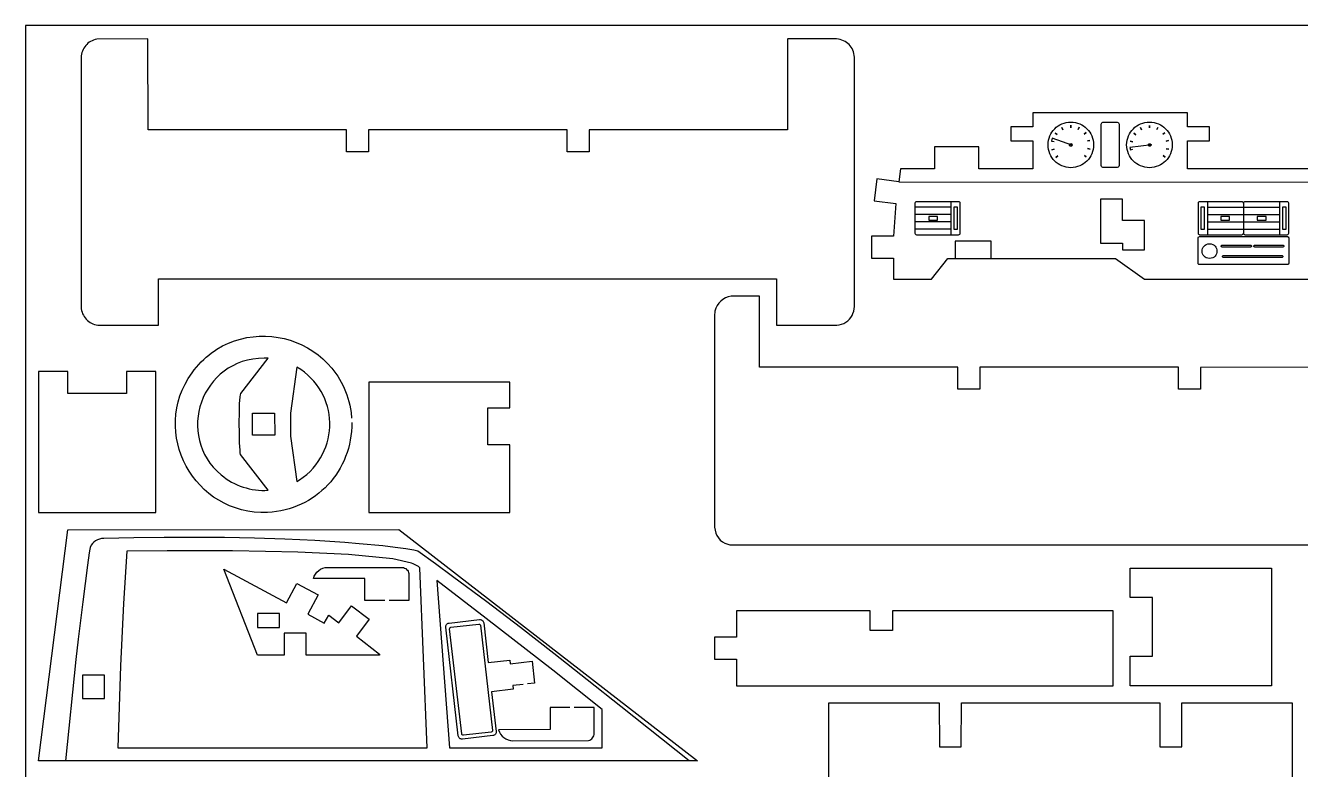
# Model space of a CAD drawing. Extents: x 279 to 859, y 491 to 871.
# Drawn here: x 278.6 to 427.7, y 783.9 to 871 of the extents above; entities that cross this region are included whole.
import ezdxf

# ---------------------------------------------------------------- set-up
doc = ezdxf.new("R2010")
doc.units = 0
doc.layers.get('0').update_dxf_attribs({"linetype": 'CONTINUOUS'})

msp = doc.modelspace()

# ---------------------------------------------------------------- linework, layer by layer
at = {"color": 7}
for p, q in [((858.559376, 871.005032), (278.559376, 871.005032)), ((278.559376, 871.005032), (278.559376, 491.005032))]:
    msp.add_line(p, q, dxfattribs=at)
at = {"color": 3}
for p, q in [((285.379602, 868.357932), (285.290116, 868.192423)), ((285.482817, 868.514697), (285.379602, 868.357932)), ((285.598978, 868.661968), (285.482817, 868.514697)), ((285.7273, 868.798997), (285.598978, 868.661968)), ((285.867, 868.925035), (285.7273, 868.798997)), ((286.017294, 869.039333), (285.867, 868.925035)), ((286.177399, 869.141143), (286.017294, 869.039333)), ((286.346532, 869.229715), (286.177399, 869.141143)), ((286.523907, 869.304301), (286.346532, 869.229715)), ((286.708742, 869.364151), (286.523907, 869.304301)), ((286.900253, 869.408518), (286.708742, 869.364151)), ((292.888853, 869.433318), (286.900253, 869.408518)), ((292.901453, 858.795318), (292.888853, 869.433318)), ((367.752553, 869.433318), (367.716253, 869.395018)), ((367.716253, 869.395018), (367.716253, 858.809618)), ((373.446353, 869.432818), (367.752553, 869.433318)), ((373.670066, 869.40539), (373.446353, 869.432818)), ((373.883385, 869.361289), (373.670066, 869.40539)), ((374.085889, 869.301034), (373.883385, 869.361289)), ((374.277153, 869.225144), (374.085889, 869.301034)), ((374.456754, 869.134138), (374.277153, 869.225144)), ((374.62427, 869.028533), (374.456754, 869.134138)), ((374.779277, 868.90885), (374.62427, 869.028533)), ((374.921353, 868.775605), (374.779277, 868.90885)), ((375.050073, 868.629319), (374.921353, 868.775605)), ((375.165017, 868.47051), (375.050073, 868.629319)), ((375.265759, 868.299697), (375.165017, 868.47051)), ((375.351878, 868.117398), (375.265759, 868.299697)), ((285.085138, 867.457917), (285.076053, 867.259918)), ((285.076053, 867.259918), (285.087153, 837.865118)), ((285.11187, 867.650916), (285.085138, 867.457917)), ((285.155467, 867.838166), (285.11187, 867.650916)), ((285.215143, 868.018918), (285.155467, 867.838166)), ((285.290116, 868.192423), (285.215143, 868.018918)), ((375.422949, 867.924131), (375.351878, 868.117398)), ((375.478551, 867.720417), (375.422949, 867.924131)), ((375.51826, 867.506773), (375.478551, 867.720417)), ((375.541653, 867.283718), (375.51826, 867.506773)), ((375.541653, 838.105218), (375.541653, 867.283718)), ((414.497448, 860.77042), (396.437148, 860.77042)), ((396.437148, 860.77042), (396.437148, 859.13542)), ((414.497448, 859.13542), (414.497448, 860.77042)), ((292.925153, 858.795118), (292.901453, 858.795318)), ((316.098453, 858.795318), (292.925153, 858.795118)), ((316.120253, 856.215318), (316.098453, 858.795318)), ((318.699453, 858.791018), (318.699153, 856.215318)), ((341.917953, 858.795318), (318.699453, 858.791018)), ((341.923653, 856.215318), (341.917953, 858.795318)), ((367.716253, 858.809618), (344.497653, 858.795118)), ((344.497653, 858.795118), (344.497653, 856.216418)), ((396.437148, 859.13542), (393.857248, 859.13542)), ((393.857248, 859.13542), (393.857248, 857.50152)), ((417.077548, 859.13542), (414.497448, 859.13542)), ((417.077548, 857.50152), (417.077548, 859.13542)), ((390.081748, 856.81432), (384.921648, 856.81432)), ((384.921648, 856.81432), (384.921648, 854.23452)), ((390.081748, 854.23452), (390.081748, 856.81432)), ((393.857248, 857.50152), (396.437148, 857.50152)), ((396.437148, 857.50152), (396.437148, 854.23452)), ((414.497448, 854.23452), (414.497448, 857.50152)), ((414.497448, 857.50152), (417.077548, 857.50152)), ((318.699153, 856.215318), (316.120253, 856.215318)), ((344.497653, 856.216418), (341.923653, 856.215318)), ((380.938148, 854.23452), (380.736148, 852.72442)), ((384.921648, 854.23452), (380.938148, 854.23452)), ((396.437148, 854.23452), (390.081748, 854.23452)), ((461.126948, 854.23452), (414.497448, 854.23452)), ((378.177948, 853.06112), (377.841248, 850.50332)), ((380.736148, 852.72442), (378.177948, 853.06112)), ((377.841248, 850.50332), (380.399148, 850.16652)), ((380.399148, 850.16652), (380.124948, 846.35062)), ((380.124948, 846.35062), (377.544948, 846.35062)), ((377.544948, 846.35062), (377.544948, 843.77032)), ((377.544948, 843.77032), (380.124948, 843.77032)), ((380.124948, 843.77032), (380.124948, 841.33462)), ((384.561548, 841.33462), (386.462948, 843.74282)), ((386.462948, 843.74282), (406.080848, 843.74282)), ((406.080848, 843.74282), (409.496548, 841.33462)), ((294.111153, 835.934418), (294.111153, 841.341118)), ((294.111153, 841.341118), (366.445953, 841.341118)), ((366.445953, 841.341118), (366.445953, 835.934418)), ((380.124948, 841.33462), (384.561548, 841.33462)), ((409.496548, 841.33462), (432.716648, 841.33462)), ((359.661452, 838.503165), (359.467898, 838.223011)), ((359.895245, 838.750588), (359.661452, 838.503165)), ((360.163482, 838.960468), (359.895245, 838.750588)), ((360.460367, 839.127996), (360.163482, 838.960468)), ((360.780103, 839.24836), (360.460367, 839.127996)), ((361.116895, 839.31675), (360.780103, 839.24836)), ((364.431595, 839.32755), (361.116895, 839.31675)), ((364.431595, 831.01405), (364.431595, 839.32755)), ((285.087153, 837.865118), (285.124158, 837.664168)), ((285.124158, 837.664168), (285.177636, 837.470156)), ((285.177636, 837.470156), (285.246836, 837.28389)), ((285.246836, 837.28389), (285.331004, 837.106176)), ((285.331004, 837.106176), (285.42939, 836.937821)), ((285.42939, 836.937821), (285.541243, 836.779632)), ((359.224695, 837.58375), (359.185895, 837.04305)), ((359.185895, 837.04305), (359.188795, 812.29185)), ((359.320381, 837.914936), (359.224695, 837.58375)), ((359.467898, 838.223011), (359.320381, 837.914936)), ((375.131682, 836.839302), (375.268253, 837.067168)), ((375.268253, 837.067168), (375.376886, 837.310353)), ((375.376886, 837.310353), (375.458231, 837.566196)), ((375.458231, 837.566196), (375.512937, 837.832038)), ((375.512937, 837.832038), (375.541653, 838.105218)), ((285.541243, 836.779632), (285.66581, 836.632416)), ((285.66581, 836.632416), (285.80234, 836.49698)), ((285.80234, 836.49698), (285.950081, 836.374132)), ((285.950081, 836.374132), (286.108282, 836.264677)), ((286.108282, 836.264677), (286.276192, 836.169424)), ((286.276192, 836.169424), (286.453057, 836.089179)), ((286.453057, 836.089179), (286.638128, 836.024749)), ((286.638128, 836.024749), (286.830652, 835.97694)), ((286.830652, 835.97694), (287.029877, 835.946561)), ((287.029877, 835.946561), (287.235053, 835.934418)), ((287.235053, 835.934418), (294.111153, 835.934418)), ((366.445953, 835.934418), (373.501453, 835.937118)), ((373.501453, 835.937118), (373.774359, 835.989494)), ((373.774359, 835.989494), (374.041753, 836.05403)), ((374.041753, 836.05403), (374.300596, 836.144385)), ((374.300596, 836.144385), (374.547853, 836.274218)), ((374.547853, 836.274218), (374.772131, 836.440167)), ((374.772131, 836.440167), (374.966524, 836.629415)), ((374.966524, 836.629415), (375.131682, 836.839302)), ((302.311331, 833.82891), (303.011189, 834.099528)), ((303.011189, 834.099528), (303.724333, 834.316028)), ((303.724333, 834.316028), (304.447658, 834.479002)), ((304.447658, 834.479002), (305.178063, 834.589039)), ((305.178063, 834.589039), (305.912441, 834.646732)), ((305.912441, 834.646732), (306.64769, 834.65267)), ((306.64769, 834.65267), (307.380706, 834.607445)), ((307.380706, 834.607445), (308.108383, 834.511648)), ((308.108383, 834.511648), (308.82762, 834.365868)), ((308.82762, 834.365868), (309.535311, 834.170698)), ((309.535311, 834.170698), (310.228353, 833.926727)), ((310.228353, 833.926727), (310.903642, 833.634547)), ((299.706841, 832.193448), (300.011271, 832.447043)), ((300.011271, 832.447043), (300.322515, 832.686444)), ((300.322515, 832.686444), (300.640184, 832.911724)), ((300.640184, 832.911724), (300.96389, 833.122959)), ((300.96389, 833.122959), (301.627864, 833.503584)), ((301.627864, 833.503584), (302.311331, 833.82891)), ((310.903642, 833.634547), (311.558074, 833.294748)), ((311.558074, 833.294748), (312.188545, 832.907922)), ((312.188545, 832.907922), (312.79195, 832.474658)), ((312.79195, 832.474658), (313.365187, 831.995549)), ((298.300472, 830.709978), (298.565015, 831.035651)), ((298.565015, 831.035651), (298.838311, 831.346761)), ((298.838311, 831.346761), (299.119973, 831.643381)), ((299.119973, 831.643381), (299.409612, 831.925585)), ((299.409612, 831.925585), (299.706841, 832.193448)), ((313.365187, 831.995549), (313.905151, 831.471184)), ((313.905151, 831.471184), (314.408739, 830.902154)), ((387.649895, 831.00915), (364.431595, 831.01405)), ((387.649895, 828.44475), (387.649895, 831.00915)), ((390.233995, 831.01055), (390.229795, 828.43505)), ((413.443795, 831.01055), (390.233995, 831.01055)), ((413.448095, 828.43505), (413.443795, 831.01055)), ((416.027895, 830.98825), (416.016395, 828.43085)), ((439.246295, 831.01405), (416.027895, 830.98825)), ((283.503546, 830.526384), (280.063846, 830.526384)), ((280.063846, 830.526384), (280.063846, 814.024384)), ((283.503546, 827.946684), (283.503546, 830.526384)), ((293.822946, 830.526384), (290.383146, 830.526384)), ((290.383146, 830.526384), (290.383146, 827.946684)), ((293.822946, 814.024384), (293.822946, 830.526384)), ((297.223568, 829.036521), (297.604943, 829.710158)), ((297.604943, 829.710158), (298.04507, 830.369668)), ((298.04507, 830.369668), (298.300472, 830.709978)), ((314.408739, 830.902154), (314.872845, 830.289051)), ((314.872845, 830.289051), (315.089123, 829.966157)), ((315.089123, 829.966157), (315.294367, 829.632465)), ((315.294367, 829.632465), (315.488189, 829.28805)), ((290.383146, 827.946684), (283.503546, 827.946684)), ((296.632066, 827.656364), (296.899694, 828.351132)), ((296.899694, 828.351132), (297.223568, 829.036521)), ((315.488189, 829.28805), (315.670201, 828.932987)), ((315.670201, 828.932987), (315.840014, 828.567348)), ((315.840014, 828.567348), (315.997241, 828.191207)), ((315.997241, 828.191207), (316.141495, 827.804639)), ((335.245018, 829.27039), (318.734318, 829.27039)), ((318.734318, 829.27039), (318.734318, 814.02439)), ((335.245018, 826.24589), (335.245018, 829.27039)), ((390.229795, 828.43505), (387.649895, 828.44475)), ((416.016395, 828.43085), (413.448095, 828.43505)), ((296.260539, 826.248182), (296.419432, 826.954589)), ((296.419432, 826.954589), (296.632066, 827.656364)), ((316.141495, 827.804639), (316.272386, 827.407717)), ((316.272386, 827.407717), (316.389527, 827.000515)), ((316.389527, 827.000515), (316.49253, 826.583107)), ((316.49253, 826.583107), (316.581007, 826.155567)), ((296.098959, 824.830962), (296.154132, 825.539515)), ((296.154132, 825.539515), (296.260539, 826.248182)), ((316.581007, 826.155567), (316.65457, 825.717968)), ((316.65457, 825.717968), (316.71257, 825.063268)), ((332.660818, 821.94739), (332.665218, 826.24709)), ((332.665218, 826.24709), (335.245018, 826.24589)), ((296.093767, 824.124897), (296.098959, 824.830962)), ((296.137302, 823.423692), (296.093767, 824.124897)), ((316.695072, 823.513071), (316.639967, 822.998775)), ((316.725562, 824.034771), (316.695072, 823.513071)), ((316.73087, 824.563268), (316.725562, 824.034771)), ((296.228311, 822.729721), (296.137302, 823.423692)), ((296.365542, 822.045357), (296.228311, 822.729721)), ((296.54774, 821.372974), (296.365542, 822.045357)), ((316.458186, 821.99482), (316.332646, 821.506374)), ((316.560816, 822.49249), (316.458186, 821.99482)), ((316.639967, 822.998775), (316.560816, 822.49249)), ((296.773652, 820.714946), (296.54774, 821.372974)), ((297.042026, 820.073644), (296.773652, 820.714946)), ((316.015101, 820.559576), (315.824233, 820.102437)), ((316.184761, 821.027757), (316.015101, 820.559576)), ((316.332646, 821.506374), (316.184761, 821.027757)), ((335.240718, 821.94599), (332.660818, 821.94739)), ((335.245118, 814.02459), (335.240718, 821.94599)), ((297.351608, 819.451443), (297.042026, 820.073644)), ((297.701144, 818.850716), (297.351608, 819.451443)), ((315.381144, 819.223711), (315.130058, 818.803337)), ((315.612725, 819.656947), (315.381144, 819.223711)), ((315.824233, 820.102437), (315.612725, 819.656947)), ((298.089382, 818.273837), (297.701144, 818.850716)), ((298.515068, 817.723178), (298.089382, 818.273837)), ((298.97695, 817.201114), (298.515068, 817.723178)), ((314.265449, 817.625446), (313.94202, 817.262581)), ((314.571643, 818.003598), (314.265449, 817.625446)), ((314.860035, 818.39643), (314.571643, 818.003598)), ((315.130058, 818.803337), (314.860035, 818.39643)), ((299.473773, 816.710016), (298.97695, 817.201114)), ((300.004285, 816.25226), (299.473773, 816.710016)), ((300.567233, 815.830217), (300.004285, 816.25226)), ((312.874007, 816.271771), (312.487319, 815.976117)), ((313.245732, 816.585137), (312.874007, 816.271771)), ((313.601925, 816.915609), (313.245732, 816.585137)), ((313.94202, 817.262581), (313.601925, 816.915609)), ((301.161362, 815.446262), (300.567233, 815.830217)), ((301.785421, 815.102768), (301.161362, 815.446262)), ((302.438155, 814.802107), (301.785421, 815.102768)), ((303.118312, 814.546654), (302.438155, 814.802107)), ((303.824638, 814.338782), (303.118312, 814.546654)), ((309.884754, 814.608114), (309.409219, 814.453426)), ((310.3493, 814.784759), (309.884754, 814.608114)), ((310.802289, 814.982754), (310.3493, 814.784759)), ((311.243153, 815.201494), (310.802289, 814.982754)), ((311.671324, 815.440372), (311.243153, 815.201494)), ((312.086236, 815.698782), (311.671324, 815.440372)), ((312.487319, 815.976117), (312.086236, 815.698782)), ((280.063846, 814.024384), (293.822946, 814.024384)), ((304.55588, 814.180864), (303.824638, 814.338782)), ((305.310785, 814.075274), (304.55588, 814.180864)), ((306.088099, 814.024384), (305.310785, 814.075274)), ((306.88657, 814.030568), (306.088099, 814.024384)), ((307.408537, 814.066374), (306.88657, 814.030568)), ((307.922353, 814.12717), (307.408537, 814.066374)), ((308.42745, 814.212347), (307.922353, 814.12717)), ((308.923261, 814.321302), (308.42745, 814.212347)), ((309.409219, 814.453426), (308.923261, 814.321302)), ((318.734318, 814.02439), (335.245118, 814.02459)), ((280.063846, 784.976263), (283.503846, 811.990563)), ((283.503846, 811.990563), (322.248046, 812.020563)), ((322.248046, 812.020563), (357.175746, 784.944463)), ((359.188795, 812.29185), (359.23352, 811.945812)), ((359.23352, 811.945812), (359.321033, 811.618072)), ((359.321033, 811.618072), (359.450864, 811.313315)), ((359.450864, 811.313315), (359.622545, 811.036225)), ((359.622545, 811.036225), (359.835608, 810.791489)), ((359.835608, 810.791489), (360.089583, 810.583791)), ((360.089583, 810.583791), (360.384001, 810.417816)), ((360.384001, 810.417816), (360.718395, 810.29825)), ((360.718395, 810.29825), (360.983295, 810.24575)), ((360.983295, 810.24575), (442.697395, 810.24525)), ((290.398346, 809.507463), (290.019046, 803.357763)), ((295.143746, 809.538763), (290.398346, 809.507463)), ((298.942178, 809.538269), (295.143746, 809.538763)), ((302.789483, 809.518538), (298.942178, 809.538269)), ((306.635944, 809.466369), (302.789483, 809.518538)), ((310.431846, 809.368563), (306.635944, 809.466369)), ((316.339646, 809.097863), (310.431846, 809.368563)), ((321.527046, 808.583763), (316.339646, 809.097863)), ((323.705646, 808.107363), (321.527046, 808.583763)), ((323.928107, 808.019814), (323.705646, 808.107363)), ((324.234633, 807.87415), (323.928107, 808.019814)), ((324.522241, 807.702067), (324.234633, 807.87415)), ((324.626768, 807.616024), (324.522241, 807.702067)), ((324.687946, 807.535263), (324.626768, 807.616024)), ((325.549846, 786.484663), (324.687946, 807.535263)), ((407.823688, 804.066619), (407.823688, 807.506419)), ((407.823688, 807.506419), (424.325688, 807.506419)), ((424.325688, 807.506419), (424.325688, 793.747219)), ((332.477146, 801.623863), (326.666246, 806.048163)), ((326.666246, 806.048163), (328.166446, 786.484463)), ((410.403388, 804.066619), (407.823688, 804.066619)), ((410.403388, 797.187119), (410.403388, 804.066619)), ((290.019046, 803.357763), (289.687846, 796.065463)), ((340.269746, 795.549763), (332.477146, 801.623863)), ((361.765893, 802.508319), (361.765893, 799.424819)), ((377.402493, 802.508319), (361.765893, 802.508319)), ((377.402493, 800.203619), (377.402493, 802.508319)), ((405.815293, 802.508319), (379.982493, 802.508319)), ((379.982493, 802.508319), (379.982493, 800.203619)), ((405.815293, 793.747219), (405.815293, 802.508319)), ((379.982493, 800.203619), (377.402493, 800.203619)), ((361.765893, 799.424819), (359.185893, 799.424819)), ((359.185893, 799.424819), (359.185893, 796.844819)), ((359.185893, 796.844819), (361.765893, 796.844819)), ((361.765893, 796.844819), (361.765893, 793.747219)), ((407.823688, 793.747219), (407.823688, 797.187119)), ((407.823688, 797.187119), (410.403388, 797.187119)), ((289.687846, 796.065463), (289.373246, 786.484463)), ((346.015846, 790.964763), (340.269746, 795.549763)), ((361.765893, 793.747219), (405.815293, 793.747219)), ((424.325688, 793.747219), (407.823688, 793.747219)), ((346.015846, 786.488463), (346.015846, 790.964763)), ((372.566995, 791.733401), (385.446695, 791.737701)), ((372.566995, 767.721401), (372.566995, 791.733401)), ((385.446695, 791.737701), (385.481495, 786.577501)), ((388.047595, 786.588801), (388.057195, 791.737701)), ((388.057195, 791.737701), (411.267595, 791.737701)), ((411.267595, 791.737701), (411.268595, 786.583301)), ((413.839395, 786.577501), (413.858095, 791.737701)), ((413.858095, 791.737701), (426.749295, 791.737701)), ((426.749295, 791.737701), (426.749295, 767.734401)), ((289.373246, 786.484463), (325.549846, 786.484663)), ((328.166446, 786.484463), (346.015846, 786.488463)), ((385.481495, 786.577501), (388.047595, 786.588801)), ((411.268595, 786.583301), (413.839395, 786.577501)), ((357.175746, 784.944463), (280.063846, 784.976263))]:
    msp.add_line(p, q, dxfattribs=at)
at = {"color": 1}
for p, q in [((399.370069, 859.249674), (399.590129, 859.383371)), ((399.590129, 859.383371), (399.823445, 859.495767)), ((399.823445, 859.495767), (400.068675, 859.585522)), ((400.068675, 859.585522), (400.324479, 859.651293)), ((400.324479, 859.651293), (400.589517, 859.69174)), ((400.589517, 859.69174), (400.862448, 859.70552)), ((400.862448, 859.70552), (401.135399, 859.691741)), ((401.135399, 859.691741), (401.400459, 859.651297)), ((401.400459, 859.651297), (401.656285, 859.58553)), ((401.656285, 859.58553), (401.901539, 859.495781)), ((401.901539, 859.495781), (402.134877, 859.383391)), ((402.134877, 859.383391), (402.354961, 859.2497)), ((404.418848, 859.46862), (404.43502, 859.548501)), ((404.418848, 854.60372), (404.418848, 859.46862)), ((404.43502, 859.548501), (404.479073, 859.61387)), ((404.479073, 859.61387), (404.544314, 859.658014)), ((404.544314, 859.658014), (404.624048, 859.67422)), ((404.624048, 859.67422), (406.303848, 859.67382)), ((406.303848, 859.67382), (406.38354, 859.657681)), ((406.38354, 859.657681), (406.448786, 859.613708)), ((406.448786, 859.613708), (406.492862, 859.548566)), ((406.492862, 859.548566), (406.509048, 859.46892)), ((406.509048, 859.46892), (406.509048, 854.60352)), ((408.572899, 859.249542), (408.792975, 859.38327)), ((408.792975, 859.38327), (409.0263, 859.495697)), ((409.0263, 859.495697), (409.271531, 859.585479)), ((409.271531, 859.585479), (409.527328, 859.651273)), ((409.527328, 859.651273), (409.792347, 859.691734)), ((409.792347, 859.691734), (410.065248, 859.70552)), ((410.065248, 859.70552), (410.338199, 859.69174)), ((410.338199, 859.69174), (410.603259, 859.651293)), ((410.603259, 859.651293), (410.859085, 859.585522)), ((410.859085, 859.585522), (411.104339, 859.495767)), ((411.104339, 859.495767), (411.337677, 859.383371)), ((411.337677, 859.383371), (411.557761, 859.249674)), ((398.247595, 857.574269), (398.313366, 857.830074)), ((398.313366, 857.830074), (398.403114, 858.075311)), ((398.403114, 858.075311), (398.515499, 858.308638)), ((398.515499, 858.308638), (398.64918, 858.528714)), ((398.663748, 857.81622), (398.609948, 857.48422)), ((398.64918, 858.528714), (398.802819, 858.734197)), ((401.093848, 856.95412), (398.663748, 857.81622)), ((398.802819, 858.734197), (398.975073, 858.923745)), ((398.975073, 858.923745), (399.164603, 859.096018)), ((399.258248, 858.23752), (399.023948, 858.41262)), ((399.023948, 858.41262), (399.258248, 858.23752)), ((399.164603, 859.096018), (399.370069, 859.249674)), ((399.933848, 858.81212), (399.798148, 859.07162)), ((399.798148, 859.07162), (399.933848, 858.81212)), ((402.354961, 859.2497), (402.560448, 859.09605)), ((402.423148, 858.29372), (402.651048, 858.47772)), ((402.651048, 858.47772), (402.423148, 858.29372)), ((402.560448, 859.09605), (402.749998, 858.923783)), ((402.749998, 858.923783), (402.92227, 858.734238)), ((402.92227, 858.734238), (403.075923, 858.528757)), ((403.075923, 858.528757), (403.209615, 858.308682)), ((403.209615, 858.308682), (403.322007, 858.075353)), ((403.322007, 858.075353), (403.411758, 857.830111)), ((403.411758, 857.830111), (403.477525, 857.574298)), ((407.450279, 857.574125), (407.516055, 857.829888)), ((407.516055, 857.829888), (407.605815, 858.0751)), ((407.605815, 858.0751), (407.718218, 858.308416)), ((407.718218, 858.308416), (407.851921, 858.528494)), ((407.851921, 858.528494), (408.005582, 858.733989)), ((408.005582, 858.733989), (408.177861, 858.923558)), ((408.177861, 858.923558), (408.367413, 859.095857)), ((408.465248, 858.21662), (408.230848, 858.39172)), ((408.230848, 858.39172), (408.465248, 858.21662)), ((408.367413, 859.095857), (408.572899, 859.249542)), ((409.140848, 858.79122), (409.005048, 859.05062)), ((409.005048, 859.05062), (409.140848, 858.79122)), ((411.557761, 859.249674), (411.763248, 859.096018)), ((411.630148, 858.27292), (411.857948, 858.45632)), ((411.857948, 858.45632), (411.630148, 858.27292)), ((411.763248, 859.096018), (411.952798, 858.923745)), ((411.952798, 858.923745), (412.12507, 858.734197)), ((412.12507, 858.734197), (412.278723, 858.528714)), ((412.278723, 858.528714), (412.412415, 858.308638)), ((412.412415, 858.308638), (412.524807, 858.075311)), ((412.524807, 858.075311), (412.614558, 857.830074)), ((412.614558, 857.830074), (412.680325, 857.574269)), ((398.193348, 857.03632), (398.207143, 857.309237)), ((398.207127, 856.763369), (398.193348, 857.03632)), ((398.247571, 856.49831), (398.207127, 856.763369)), ((398.207143, 857.309237), (398.247595, 857.574269)), ((398.313337, 856.242483), (398.247571, 856.49831)), ((398.609948, 857.48422), (398.897048, 857.42762)), ((398.920448, 856.54062), (398.637048, 856.46832)), ((398.637048, 856.46832), (398.920448, 856.54062)), ((400.717398, 857.03642), (400.726446, 857.091205)), ((400.726481, 856.981636), (400.717398, 857.03642)), ((400.726446, 857.091205), (400.753632, 857.138995)), ((400.753689, 856.933845), (400.726481, 856.981636)), ((400.753632, 857.138995), (400.798964, 857.172798)), ((400.799013, 856.900042), (400.753689, 856.933845)), ((400.798964, 857.172798), (400.862448, 857.18562)), ((400.862448, 856.88722), (400.799013, 856.900042)), ((400.862448, 857.18562), (400.925924, 857.172655)), ((400.926219, 856.900022), (400.862448, 856.88722)), ((400.925924, 857.172655), (400.971348, 857.138784)), ((400.971686, 856.933775), (400.926219, 856.900022)), ((400.971348, 857.138784), (400.998679, 857.090985)), ((400.998889, 856.981504), (400.971686, 856.933775)), ((400.998679, 857.090985), (401.007873, 857.036233)), ((401.007873, 857.036233), (400.998889, 856.981504)), ((402.813048, 857.49702), (403.097948, 857.56452)), ((403.097948, 857.56452), (402.813048, 857.49702)), ((402.820948, 856.61002), (403.106948, 856.54772)), ((403.106948, 856.54772), (402.820948, 856.61002)), ((403.477554, 856.498252), (403.411795, 856.242409)), ((403.477525, 857.574298), (403.517969, 857.309254)), ((403.517985, 856.763336), (403.477554, 856.498252)), ((403.517969, 857.309254), (403.531748, 857.03632)), ((403.531748, 857.03632), (403.517985, 856.763336)), ((407.396048, 857.03632), (407.409829, 857.309155)), ((407.409829, 856.763419), (407.396048, 857.03632)), ((407.409829, 857.309155), (407.450279, 857.574125)), ((407.450279, 856.498396), (407.409829, 856.763419)), ((407.516055, 856.242594), (407.450279, 856.498396)), ((410.322148, 857.04772), (407.761148, 856.74772)), ((407.761148, 856.74772), (407.843948, 856.44742)), ((408.104048, 857.40672), (407.816948, 857.46362)), ((407.816948, 857.46362), (408.104048, 857.40672)), ((407.843948, 856.44742), (408.127448, 856.52012)), ((409.931942, 857.008429), (409.935181, 857.06337)), ((409.948086, 856.955245), (409.931942, 857.008429)), ((409.935181, 857.06337), (409.960912, 857.113793)), ((409.980499, 856.910096), (409.948086, 856.955245)), ((409.960912, 857.113793), (410.012248, 857.15342)), ((410.026071, 856.879258), (409.980499, 856.910096)), ((410.012248, 857.15342), (410.074989, 857.169759)), ((410.081692, 856.869007), (410.026071, 856.879258)), ((410.074989, 857.169759), (410.13072, 857.159403)), ((410.144248, 856.88562), (410.081692, 856.869007)), ((410.13072, 857.159403), (410.17634, 857.128584)), ((410.195695, 856.925293), (410.144248, 856.88562)), ((410.17634, 857.128584), (410.208748, 857.083533)), ((410.221526, 856.975656), (410.195695, 856.925293)), ((410.208748, 857.083533), (410.224844, 857.03048)), ((410.224844, 857.03048), (410.221526, 856.975656)), ((412.020048, 857.47622), (412.304948, 857.54362)), ((412.304948, 857.54362), (412.020048, 857.47622)), ((412.027848, 856.58922), (412.314048, 856.52682)), ((412.314048, 856.52682), (412.027848, 856.58922)), ((412.680321, 856.498338), (412.614549, 856.24252)), ((412.720768, 856.763386), (412.680321, 856.498338)), ((412.680325, 857.574269), (412.720769, 857.309237)), ((412.734548, 857.03632), (412.720768, 856.763386)), ((412.720769, 857.309237), (412.734548, 857.03632)), ((398.403086, 855.99723), (398.313337, 856.242483)), ((398.515475, 855.763891), (398.403086, 855.99723)), ((398.649163, 855.543807), (398.515475, 855.763891)), ((398.802809, 855.33832), (398.649163, 855.543807)), ((398.975073, 855.14877), (398.802809, 855.33832)), ((399.164612, 854.976498), (398.975073, 855.14877)), ((399.324648, 855.75102), (399.100248, 855.56332)), ((399.100248, 855.56332), (399.324648, 855.75102)), ((399.370086, 854.822846), (399.164612, 854.976498)), ((399.590154, 854.689153), (399.370086, 854.822846)), ((402.354987, 854.822793), (402.134898, 854.689112)), ((402.56048, 854.976434), (402.354987, 854.822793)), ((402.445248, 855.80662), (402.676648, 855.62712)), ((402.676648, 855.62712), (402.445248, 855.80662)), ((402.750036, 855.148695), (402.56048, 854.976434)), ((402.922311, 855.338237), (402.750036, 855.148695)), ((403.075967, 855.543719), (402.922311, 855.338237)), ((403.20966, 855.763802), (403.075967, 855.543719)), ((403.32205, 855.997145), (403.20966, 855.763802)), ((403.411795, 856.242409), (403.32205, 855.997145)), ((407.605815, 855.997356), (407.516055, 856.242594)), ((407.718218, 855.764024), (407.605815, 855.997356)), ((407.851921, 855.543939), (407.718218, 855.764024)), ((408.005582, 855.338445), (407.851921, 855.543939)), ((408.177861, 855.148883), (408.005582, 855.338445)), ((408.367413, 854.976595), (408.177861, 855.148883)), ((408.572899, 854.822925), (408.367413, 854.976595)), ((408.792975, 854.689213), (408.572899, 854.822925)), ((411.557717, 854.822872), (411.337633, 854.689173)), ((411.763207, 854.976531), (411.557717, 854.822872)), ((411.652148, 855.78562), (411.883548, 855.60612)), ((411.883548, 855.60612), (411.652148, 855.78562)), ((411.952761, 855.148808), (411.763207, 854.976531)), ((412.125038, 855.338362), (411.952761, 855.148808)), ((412.278696, 855.543851), (412.125038, 855.338362)), ((412.412395, 855.763935), (412.278696, 855.543851)), ((412.524793, 855.997272), (412.412395, 855.763935)), ((412.614549, 856.24252), (412.524793, 855.997272)), ((399.823473, 854.576761), (399.590154, 854.689153)), ((400.068703, 854.487011), (399.823473, 854.576761)), ((400.324504, 854.421243), (400.068703, 854.487011)), ((400.589532, 854.380799), (400.324504, 854.421243)), ((400.862448, 854.36702), (400.589532, 854.380799)), ((401.1354, 854.380797), (400.862448, 854.36702)), ((401.400463, 854.421235), (401.1354, 854.380797)), ((401.656294, 854.486994), (401.400463, 854.421235)), ((401.901553, 854.576733), (401.656294, 854.486994)), ((402.134898, 854.689112), (401.901553, 854.576733)), ((404.435034, 854.523997), (404.418848, 854.60372)), ((404.479111, 854.458683), (404.435034, 854.523997)), ((404.544356, 854.414537), (404.479111, 854.458683)), ((404.624048, 854.39832), (404.544356, 854.414537)), ((406.303848, 854.39852), (404.624048, 854.39832)), ((406.383498, 854.414689), (406.303848, 854.39852)), ((406.448748, 854.45872), (406.383498, 854.414689)), ((406.492848, 854.523901), (406.448748, 854.45872)), ((406.509048, 854.60352), (406.492848, 854.523901)), ((409.0263, 854.576803), (408.792975, 854.689213)), ((409.271531, 854.487036), (409.0263, 854.576803)), ((409.527328, 854.421256), (409.271531, 854.487036)), ((409.792347, 854.380803), (409.527328, 854.421256)), ((410.065248, 854.36702), (409.792347, 854.380803)), ((410.338183, 854.380801), (410.065248, 854.36702)), ((410.60323, 854.421247), (410.338183, 854.380801)), ((410.859048, 854.487019), (410.60323, 854.421247)), ((411.104296, 854.576775), (410.859048, 854.487019)), ((411.337633, 854.689173), (411.104296, 854.576775)), ((380.736148, 852.72442), (461.551048, 852.64522)), ((382.671186, 850.336108), (382.632684, 850.279091)), ((382.728193, 850.374656), (382.671186, 850.336108)), ((382.797848, 850.38882), (382.728193, 850.374656)), ((387.739148, 850.38882), (382.797848, 850.38882)), ((386.832748, 850.38882), (386.832748, 846.51882)), ((387.808761, 850.374656), (387.739148, 850.38882)), ((387.865773, 850.336108), (387.808761, 850.374656)), ((387.904298, 850.279091), (387.865773, 850.336108)), ((415.809923, 850.336108), (415.771398, 850.279091)), ((415.866936, 850.374656), (415.809923, 850.336108)), ((415.936548, 850.38882), (415.866936, 850.374656)), ((420.877848, 850.38882), (415.936548, 850.38882)), ((416.842848, 850.38882), (416.842848, 846.51882)), ((420.947445, 850.374656), (420.877848, 850.38882)), ((421.004423, 850.336108), (420.947445, 850.374656)), ((421.042914, 850.279091), (421.004423, 850.336108)), ((421.109673, 850.336108), (421.071182, 850.279091)), ((421.166651, 850.374656), (421.109673, 850.336108)), ((421.236248, 850.38882), (421.166651, 850.374656)), ((426.177548, 850.38882), (421.236248, 850.38882)), ((425.271248, 850.38882), (425.271248, 846.51882)), ((426.247218, 850.374656), (426.177548, 850.38882)), ((426.304261, 850.336108), (426.247218, 850.374656)), ((426.342796, 850.279091), (426.304261, 850.336108)), ((382.632684, 850.279091), (382.618548, 850.20952)), ((382.618548, 850.20952), (382.618548, 846.69802)), ((386.832748, 849.74382), (382.688548, 849.74382)), ((386.832748, 848.88382), (382.688548, 848.88382)), ((387.616648, 849.74382), (387.186648, 849.74382)), ((387.186648, 849.74382), (387.186648, 847.16382)), ((387.616648, 847.16382), (387.616648, 849.74382)), ((387.918448, 850.20952), (387.904298, 850.279091)), ((387.918448, 846.69802), (387.918448, 850.20952)), ((415.771398, 850.279091), (415.757248, 850.20952)), ((415.757248, 850.20952), (415.757248, 846.69802)), ((416.489048, 849.74382), (416.059048, 849.74382)), ((416.059048, 849.74382), (416.059048, 847.16382)), ((416.489048, 847.16382), (416.489048, 849.74382)), ((416.843048, 849.74382), (425.198348, 849.74382)), ((416.843048, 848.88382), (425.198348, 848.88382)), ((421.057048, 850.20952), (421.042914, 850.279091)), ((421.071182, 850.279091), (421.057048, 850.20952)), ((421.057048, 850.20952), (421.057048, 846.69802)), ((426.055148, 849.74382), (425.625148, 849.74382)), ((425.625148, 849.74382), (425.625148, 847.16382)), ((426.055148, 847.16382), (426.055148, 849.74382)), ((426.356948, 850.20952), (426.342796, 850.279091)), ((426.356948, 846.69802), (426.356948, 850.20952)), ((386.832748, 848.02382), (382.688548, 848.02382)), ((385.270948, 848.66882), (384.234948, 848.66882)), ((384.234948, 848.66882), (384.234948, 848.23882)), ((384.234948, 848.23882), (385.270948, 848.23882)), ((385.270948, 848.23882), (385.270948, 848.66882)), ((416.843048, 848.02382), (425.198348, 848.02382)), ((419.440648, 848.66882), (418.404748, 848.66882)), ((418.404748, 848.66882), (418.404748, 848.23882)), ((418.404748, 848.23882), (419.440648, 848.23882)), ((419.440648, 848.23882), (419.440648, 848.66882)), ((423.709348, 848.66882), (422.673448, 848.66882)), ((422.673448, 848.66882), (422.673448, 848.23882)), ((422.673448, 848.23882), (423.709348, 848.23882)), ((423.709348, 848.23882), (423.709348, 848.66882)), ((382.618548, 846.69802), (382.632684, 846.628381)), ((382.632684, 846.628381), (382.671186, 846.571408)), ((382.671186, 846.571408), (382.728193, 846.532941)), ((386.832748, 847.16382), (382.688548, 847.16382)), ((382.728193, 846.532941), (382.797848, 846.51882)), ((382.797848, 846.51882), (387.739148, 846.51882)), ((387.186648, 847.16382), (387.616648, 847.16382)), ((387.739148, 846.51882), (387.808761, 846.532941)), ((387.808761, 846.532941), (387.865773, 846.571408)), ((387.865773, 846.571408), (387.904298, 846.628381)), ((387.904298, 846.628381), (387.918448, 846.69802)), ((415.756848, 846.15782), (415.768353, 846.214551)), ((415.756848, 843.16582), (415.756848, 846.15782)), ((415.757248, 846.69802), (415.771398, 846.628381)), ((415.768353, 846.214551), (415.799686, 846.26097)), ((415.771398, 846.628381), (415.809923, 846.571408)), ((415.799686, 846.26097), (415.846075, 846.292314)), ((415.809923, 846.571408), (415.866936, 846.532941)), ((415.846075, 846.292314), (415.902748, 846.30382)), ((415.866936, 846.532941), (415.936548, 846.51882)), ((415.902748, 846.30382), (426.210548, 846.30382)), ((415.936548, 846.51882), (420.877848, 846.51882)), ((416.059048, 847.16382), (416.489048, 847.16382)), ((416.843048, 847.16382), (425.198348, 847.16382)), ((420.877848, 846.51882), (420.947445, 846.532941)), ((420.947445, 846.532941), (421.004423, 846.571408)), ((421.004423, 846.571408), (421.042914, 846.628381)), ((421.042914, 846.628381), (421.057048, 846.69802)), ((421.057048, 846.69802), (421.071182, 846.628381)), ((421.071182, 846.628381), (421.109673, 846.571408)), ((421.109673, 846.571408), (421.166651, 846.532941)), ((421.166651, 846.532941), (421.236248, 846.51882)), ((421.236248, 846.51882), (426.177548, 846.51882)), ((425.625148, 847.16382), (426.055148, 847.16382)), ((426.177548, 846.51882), (426.247218, 846.532941)), ((426.210548, 846.30382), (426.267221, 846.292314)), ((426.247218, 846.532941), (426.304261, 846.571408)), ((426.267221, 846.292314), (426.313611, 846.26097)), ((426.304261, 846.571408), (426.342796, 846.628381)), ((426.313611, 846.26097), (426.344943, 846.214551)), ((426.342796, 846.628381), (426.356948, 846.69802)), ((426.344943, 846.214551), (426.356448, 846.15782)), ((426.356448, 846.15782), (426.356448, 843.16582)), ((391.546648, 845.77682), (387.332048, 845.77682)), ((387.332048, 845.77682), (387.332048, 843.74282)), ((391.546648, 843.74282), (391.546648, 845.77682)), ((416.233298, 844.60282), (416.246735, 844.76323)), ((416.246735, 844.44241), (416.233298, 844.60282)), ((416.246735, 844.76323), (416.287045, 844.918601)), ((416.287045, 844.287039), (416.246735, 844.44241)), ((416.287045, 844.918601), (416.354229, 845.063894)), ((416.354229, 845.063894), (416.448286, 845.19407)), ((416.448286, 845.19407), (416.569216, 845.30409)), ((416.569216, 845.30409), (416.71702, 845.388914)), ((416.71702, 845.388914), (416.891697, 845.443504)), ((416.891697, 845.443504), (417.093248, 845.46282)), ((417.093248, 845.46282), (417.294781, 845.443504)), ((417.294781, 845.443504), (417.469443, 845.388914)), ((417.469443, 845.388914), (417.617234, 845.30409)), ((417.617234, 845.30409), (417.738154, 845.19407)), ((417.738154, 845.19407), (417.832203, 845.063894)), ((417.832203, 845.063894), (417.899381, 844.918601)), ((417.899381, 844.918601), (417.939688, 844.76323)), ((417.939688, 844.44241), (417.899381, 844.287039)), ((417.939688, 844.76323), (417.953123, 844.60282)), ((417.953123, 844.60282), (417.939688, 844.44241)), ((418.462548, 845.19502), (418.471646, 845.239798)), ((418.471646, 845.150158), (418.462548, 845.19502)), ((418.471646, 845.239798), (418.496411, 845.276495)), ((418.496411, 845.11347), (418.471646, 845.150158)), ((418.496411, 845.276495), (418.533043, 845.301305)), ((418.533043, 845.088708), (418.496411, 845.11347)), ((418.533043, 845.301305), (418.577748, 845.31042)), ((418.577748, 845.07962), (418.533043, 845.088708)), ((418.577748, 845.31042), (421.877648, 845.31042)), ((421.877648, 845.07962), (418.577748, 845.07962)), ((421.877648, 845.31042), (421.922411, 845.301305)), ((421.922411, 845.088708), (421.877648, 845.07962)), ((421.922411, 845.301305), (421.959073, 845.276495)), ((421.959073, 845.11347), (421.922411, 845.088708)), ((421.959073, 845.276495), (421.983848, 845.239798)), ((421.983848, 845.150158), (421.959073, 845.11347)), ((421.983848, 845.239798), (421.992948, 845.19502)), ((421.992948, 845.19502), (421.983848, 845.150158)), ((422.268948, 845.19502), (422.278048, 845.239798)), ((422.278048, 845.150158), (422.268948, 845.19502)), ((422.278048, 845.239798), (422.302823, 845.276495)), ((422.302823, 845.11347), (422.278048, 845.150158)), ((422.302823, 845.276495), (422.339486, 845.301305)), ((422.339486, 845.088708), (422.302823, 845.11347)), ((422.339486, 845.301305), (422.384248, 845.31042)), ((422.384248, 845.07962), (422.339486, 845.088708)), ((422.384248, 845.31042), (425.684248, 845.31042)), ((425.684248, 845.07962), (422.384248, 845.07962)), ((425.684248, 845.31042), (425.728937, 845.301305)), ((425.728937, 845.088708), (425.684248, 845.07962)), ((425.728937, 845.301305), (425.765536, 845.276495)), ((425.765536, 845.11347), (425.728937, 845.088708)), ((425.765536, 845.276495), (425.790265, 845.239798)), ((425.790265, 845.150158), (425.765536, 845.11347)), ((425.790265, 845.239798), (425.799348, 845.19502)), ((425.799348, 845.19502), (425.790265, 845.150158)), ((415.768353, 843.109147), (415.756848, 843.16582)), ((415.799686, 843.062758), (415.768353, 843.109147)), ((415.846075, 843.031425), (415.799686, 843.062758)), ((415.902748, 843.01992), (415.846075, 843.031425)), ((426.210548, 843.01992), (415.902748, 843.01992)), ((416.354229, 844.141746), (416.287045, 844.287039)), ((416.448286, 844.01157), (416.354229, 844.141746)), ((416.569216, 843.901551), (416.448286, 844.01157)), ((416.71702, 843.816726), (416.569216, 843.901551)), ((416.891697, 843.762137), (416.71702, 843.816726)), ((417.093248, 843.74282), (416.891697, 843.762137)), ((417.294781, 843.762137), (417.093248, 843.74282)), ((417.469443, 843.816726), (417.294781, 843.762137)), ((417.617234, 843.901551), (417.469443, 843.816726)), ((417.738154, 844.01157), (417.617234, 843.901551)), ((417.832203, 844.141746), (417.738154, 844.01157)), ((417.899381, 844.287039), (417.832203, 844.141746)), ((418.600948, 843.97362), (418.610032, 844.018483)), ((418.610032, 843.928758), (418.600948, 843.97362)), ((418.610032, 844.018483), (418.634773, 844.05517)), ((418.634773, 843.89207), (418.610032, 843.928758)), ((418.634773, 844.05517), (418.671401, 844.079933)), ((418.671401, 843.867308), (418.634773, 843.89207)), ((418.671401, 844.079933), (418.716148, 844.08902)), ((418.716148, 843.85822), (418.671401, 843.867308)), ((418.716148, 844.08902), (425.546348, 844.08902)), ((425.546348, 843.85822), (418.716148, 843.85822)), ((425.546348, 844.08902), (425.591137, 844.079933)), ((425.591137, 843.867308), (425.546348, 843.85822)), ((425.591137, 844.079933), (425.627761, 844.05517)), ((425.627761, 843.89207), (425.591137, 843.867308)), ((425.627761, 844.05517), (425.652478, 844.018483)), ((425.652478, 843.928758), (425.627761, 843.89207)), ((425.652478, 844.018483), (425.661548, 843.97362)), ((425.661548, 843.97362), (425.652478, 843.928758)), ((426.267221, 843.031425), (426.210548, 843.01992)), ((426.313611, 843.062758), (426.267221, 843.031425)), ((426.344943, 843.109147), (426.313611, 843.062758)), ((426.356448, 843.16582), (426.344943, 843.109147)), ((286.255283, 810.176328), (286.137546, 809.939063)), ((286.400735, 810.384438), (286.255283, 810.176328)), ((286.57152, 810.562847), (286.400735, 810.384438)), ((286.765258, 810.711013), (286.57152, 810.562847)), ((286.97957, 810.828391), (286.765258, 810.711013)), ((287.212075, 810.914438), (286.97957, 810.828391)), ((287.460394, 810.96861), (287.212075, 810.914438)), ((287.722146, 810.990363), (287.460394, 810.96861)), ((291.247983, 811.052243), (287.722146, 810.990363)), ((294.775958, 811.092558), (291.247983, 811.052243)), ((298.305077, 811.104703), (294.775958, 811.092558)), ((301.834346, 811.082075), (298.305077, 811.104703)), ((305.362771, 811.018071), (301.834346, 811.082075)), ((308.889358, 810.906086), (305.362771, 811.018071)), ((312.413114, 810.739518), (308.889358, 810.906086)), ((314.17362, 810.633701), (312.413114, 810.739518)), ((315.933046, 810.511763), (314.17362, 810.633701)), ((317.602336, 810.368935), (315.933046, 810.511763)), ((320.382246, 810.097763), (317.602336, 810.368935)), ((321.81377, 809.938218), (320.382246, 810.097763)), ((286.017784, 809.289145), (285.812864, 807.840161)), ((286.090153, 809.730116), (286.017784, 809.289145)), ((286.137546, 809.939063), (286.090153, 809.730116)), ((323.073055, 809.775591), (321.81377, 809.938218)), ((324.010135, 809.61955), (323.073055, 809.775591)), ((324.310984, 809.54702), (324.010135, 809.61955)), ((324.475046, 809.479763), (324.310984, 809.54702)), ((326.513114, 808.005997), (324.475046, 809.479763)), ((285.812864, 807.840161), (285.265546, 803.577275)), ((328.531456, 806.527305), (326.513114, 808.005997)), ((332.519528, 803.552546), (328.531456, 806.527305)), ((285.265546, 803.577275), (284.731577, 799.214958)), ((336.4604, 800.550291), (332.519528, 803.552546)), ((328.183346, 800.400363), (328.189196, 800.468266)), ((329.599246, 788.101063), (328.183346, 800.400363)), ((328.189196, 800.468266), (328.219646, 800.526813)), ((328.219646, 800.526813), (328.269746, 800.56976)), ((328.269746, 800.56976), (328.334546, 800.590863)), ((328.334546, 800.590863), (331.596446, 800.966363)), ((331.596446, 800.966363), (331.664364, 800.960586)), ((331.664364, 800.960586), (331.722946, 800.9302)), ((331.722946, 800.9302), (331.765927, 800.880146)), ((331.765927, 800.880146), (331.787046, 800.815363)), ((331.787046, 800.815363), (333.202946, 788.515963)), ((340.375208, 797.51535), (336.4604, 800.550291)), ((284.731577, 799.214958), (284.446946, 796.817763)), ((284.446946, 796.817763), (283.239246, 784.968163)), ((344.28509, 794.442529), (340.375208, 797.51535)), ((348.211182, 791.326636), (344.28509, 794.442529)), ((356.196546, 784.944863), (348.211182, 791.326636)), ((329.620421, 788.036247), (329.599246, 788.101063)), ((329.663421, 787.986113), (329.620421, 788.036247)), ((329.721983, 787.955628), (329.663421, 787.986113)), ((329.789846, 787.949763), (329.721983, 787.955628)), ((333.051746, 788.325363), (329.789846, 787.949763)), ((333.116602, 788.346481), (333.051746, 788.325363)), ((333.166721, 788.389463), (333.116602, 788.346481)), ((333.197152, 788.448044), (333.166721, 788.389463)), ((333.202946, 788.515963), (333.197152, 788.448044))]:
    msp.add_line(p, q, dxfattribs=at)
at = {"color": 5}
for p, q in [((400.862648, 859.04012), (400.862648, 859.33292)), ((400.862648, 859.33292), (400.862648, 859.04012)), ((410.069548, 859.01922), (410.069548, 859.31202)), ((410.069548, 859.31202), (410.069548, 859.01922)), ((401.727448, 858.84422), (401.853748, 859.10812)), ((401.853748, 859.10812), (401.727448, 858.84422)), ((410.934448, 858.82342), (411.060748, 859.08722)), ((411.060748, 859.08722), (410.934448, 858.82342)), ((406.910448, 850.70092), (404.330048, 850.70092)), ((404.330048, 850.70092), (404.330048, 845.54032)), ((406.910448, 848.17532), (406.910448, 850.70092)), ((409.490948, 848.17532), (406.910448, 848.17532)), ((409.490948, 844.74642), (409.490948, 848.17532)), ((404.330048, 845.54032), (406.910448, 845.54032)), ((406.910448, 845.54032), (406.910448, 844.74642)), ((406.910448, 844.74642), (409.490948, 844.74642)), ((302.799522, 831.193895), (302.285346, 830.898064)), ((303.344027, 831.451665), (302.799522, 831.193895)), ((303.91812, 831.668888), (303.344027, 831.451665)), ((303.74567, 827.936268), (306.96817, 832.063568)), ((304.521062, 831.843077), (303.91812, 831.668888)), ((305.152111, 831.971745), (304.521062, 831.843077)), ((305.810527, 832.052404), (305.152111, 831.971745)), ((306.49557, 832.082568), (305.810527, 832.052404)), ((306.96817, 832.063568), (306.49557, 832.082568)), ((310.31087, 831.036568), (309.56697, 825.630868)), ((310.766039, 830.748519), (310.31087, 831.036568)), ((300.932199, 829.807081), (300.546745, 829.383879)), ((301.350944, 830.20217), (300.932199, 829.807081)), ((301.80224, 830.56666), (301.350944, 830.20217)), ((302.285346, 830.898064), (301.80224, 830.56666)), ((311.19263, 830.437833), (310.766039, 830.748519)), ((311.590627, 830.105972), (311.19263, 830.437833)), ((311.960014, 829.754397), (311.590627, 830.105972)), ((312.300775, 829.384569), (311.960014, 829.754397)), ((299.597534, 827.97047), (299.352649, 827.459689)), ((299.878672, 828.463087), (299.597534, 827.97047)), ((300.195322, 828.935052), (299.878672, 828.463087)), ((300.546745, 829.383879), (300.195322, 828.935052)), ((303.703619, 827.794765), (303.74567, 827.936268)), ((312.612895, 828.997949), (312.300775, 829.384569)), ((312.896359, 828.595999), (312.612895, 828.997949)), ((313.15115, 828.180179), (312.896359, 828.595999)), ((313.377252, 827.751952), (313.15115, 828.180179)), ((299.144758, 826.933231), (298.9746, 826.393582)), ((299.352649, 827.459689), (299.144758, 826.933231)), ((303.584681, 825.694945), (303.614815, 826.750512)), ((303.614815, 826.750512), (303.66793, 827.539501)), ((303.66793, 827.539501), (303.703619, 827.794765)), ((313.574651, 827.312778), (313.377252, 827.751952)), ((313.74333, 826.864118), (313.574651, 827.312778)), ((313.883274, 826.407434), (313.74333, 826.864118)), ((298.75045, 825.284662), (298.697938, 824.720364)), ((298.842918, 825.84323), (298.75045, 825.284662)), ((298.9746, 826.393582), (298.842918, 825.84323)), ((303.575883, 824.498443), (303.584681, 825.694945)), ((305.13397, 823.051868), (305.13467, 825.632268)), ((305.13467, 825.632268), (307.70457, 825.631568)), ((307.70457, 825.631568), (307.71407, 823.051268)), ((309.56697, 825.630868), (309.57747, 822.965568)), ((313.994467, 825.944187), (313.883274, 826.407434)), ((314.076893, 825.475839), (313.994467, 825.944187)), ((314.130537, 825.003849), (314.076893, 825.475839)), ((314.155383, 824.529681), (314.130537, 825.003849)), ((298.697938, 824.720364), (298.686122, 824.152824)), ((298.686122, 824.152824), (298.715743, 823.584529)), ((298.715743, 823.584529), (298.787541, 823.017965)), ((303.586777, 823.286651), (303.575883, 824.498443)), ((314.056974, 823.108712), (314.118617, 823.580651)), ((314.118617, 823.580651), (314.151414, 824.054794)), ((314.151414, 824.054794), (314.155383, 824.529681)), ((298.787541, 823.017965), (298.902256, 822.45562)), ((298.902256, 822.45562), (299.060629, 821.89998)), ((303.615719, 822.185212), (303.586777, 823.286651)), ((303.661064, 821.31977), (303.615719, 822.185212)), ((307.71407, 823.051268), (305.13397, 823.051868)), ((309.57747, 822.965568), (310.29297, 817.637068)), ((313.698818, 821.720734), (313.847091, 822.177292)), ((313.847091, 822.177292), (313.966471, 822.640438)), ((313.966471, 822.640438), (314.056974, 823.108712)), ((299.060629, 821.89998), (299.263401, 821.353533)), ((299.263401, 821.353533), (299.511312, 820.818766)), ((299.511312, 820.818766), (299.805103, 820.298165)), ((303.689375, 821.014811), (303.661064, 821.31977)), ((303.72117, 820.815968), (303.689375, 821.014811)), ((306.94247, 816.618068), (303.72117, 820.815968)), ((313.080491, 820.4052), (313.315534, 820.833226)), ((313.315534, 820.833226), (313.521638, 821.272225)), ((313.521638, 821.272225), (313.698818, 821.720734)), ((299.805103, 820.298165), (300.145513, 819.794218)), ((300.145513, 819.794218), (300.533284, 819.309412)), ((300.533284, 819.309412), (300.969156, 818.846233)), ((311.850611, 818.832036), (312.201569, 819.201563)), ((312.201569, 819.201563), (312.523524, 819.587907)), ((312.523524, 819.587907), (312.816493, 819.989606)), ((312.816493, 819.989606), (313.080491, 820.4052)), ((300.969156, 818.846233), (301.45387, 818.407168)), ((301.45387, 818.407168), (301.746342, 818.174442)), ((301.746342, 818.174442), (302.048369, 817.957444)), ((302.048369, 817.957444), (302.359349, 817.75626)), ((302.359349, 817.75626), (302.678678, 817.570971)), ((302.678678, 817.570971), (303.005754, 817.401664)), ((310.29297, 817.637068), (310.62357, 817.838968)), ((310.62357, 817.838968), (311.061628, 818.149277)), ((311.061628, 818.149277), (311.470636, 818.480787)), ((311.470636, 818.480787), (311.850611, 818.832036)), ((303.005754, 817.401664), (303.339973, 817.248422)), ((303.339973, 817.248422), (303.680734, 817.111328)), ((303.680734, 817.111328), (304.027433, 816.990468)), ((304.027433, 816.990468), (304.379467, 816.885925)), ((304.379467, 816.885925), (304.736234, 816.797784)), ((304.736234, 816.797784), (305.097132, 816.726127)), ((305.097132, 816.726127), (305.461556, 816.67104)), ((305.461556, 816.67104), (305.828905, 816.632607)), ((305.828905, 816.632607), (306.198575, 816.610911)), ((306.198575, 816.610911), (306.569965, 816.606037)), ((306.569965, 816.606037), (306.94247, 816.618068)), ((285.223546, 794.974363), (285.223546, 792.260963)), ((287.803346, 794.974363), (285.223546, 794.974363)), ((287.795846, 792.260363), (287.803346, 794.974363)), ((285.223546, 792.260963), (287.795846, 792.260363))]:
    msp.add_line(p, q, dxfattribs=at)
at = {"color": 2}
for p, q in [((305.710446, 797.312163), (301.781146, 807.372063)), ((301.781146, 807.372063), (309.089746, 803.453363)), ((312.656546, 807.038895), (312.860858, 807.22635)), ((312.860858, 807.22635), (313.092194, 807.378813)), ((313.092194, 807.378813), (313.346703, 807.492796)), ((313.346703, 807.492796), (313.620537, 807.564808)), ((313.620537, 807.564808), (313.909846, 807.591363)), ((313.909846, 807.591363), (322.780446, 807.564263)), ((322.780446, 807.564263), (322.91661, 807.516354)), ((322.91661, 807.516354), (323.040261, 807.447527)), ((323.040261, 807.447527), (323.149723, 807.360214)), ((323.149723, 807.360214), (323.243321, 807.25685)), ((323.243321, 807.25685), (323.319377, 807.139869)), ((323.319377, 807.139869), (323.376218, 807.011705)), ((309.089746, 803.453363), (310.308846, 805.727063)), ((310.308846, 805.727063), (312.795046, 804.394163)), ((312.244246, 806.301463), (312.34439, 806.572963)), ((312.282846, 806.301463), (312.244246, 806.301463)), ((318.265146, 806.280863), (312.282846, 806.301463)), ((312.34439, 806.572963), (312.483107, 806.819936)), ((312.483107, 806.819936), (312.656546, 807.038895)), ((318.265146, 803.708063), (318.265146, 806.280863)), ((323.376218, 807.011705), (323.412166, 806.874791)), ((323.412166, 806.874791), (323.425546, 806.731563)), ((323.425546, 806.731563), (323.425546, 803.720763)), ((312.795046, 804.394163), (311.575646, 802.120263)), ((315.226646, 801.106363), (316.700746, 803.087363)), ((316.700746, 803.087363), (318.770646, 801.547063)), ((320.595346, 803.713763), (318.265146, 803.708063)), ((323.425546, 803.720763), (321.095346, 803.714963)), ((308.290446, 802.213263), (305.710446, 802.213263)), ((305.710446, 802.213263), (305.710446, 800.579563)), ((308.290446, 800.579563), (308.290446, 802.213263)), ((311.575646, 802.120263), (313.519246, 801.065863)), ((313.519246, 801.065863), (314.051846, 802.014763)), ((314.051846, 802.014763), (315.226646, 801.106363)), ((318.770646, 801.547063), (317.268046, 799.527663)), ((328.028999, 801.059913), (328.115946, 801.078963)), ((328.115946, 801.078963), (331.683246, 801.489663)), ((331.683246, 801.489663), (331.772181, 801.490875)), ((331.772181, 801.490875), (331.85713, 801.474724)), ((331.85713, 801.474724), (331.936093, 801.442801)), ((331.936093, 801.442801), (332.007071, 801.3967)), ((332.007071, 801.3967), (332.068064, 801.338013)), ((332.068064, 801.338013), (332.117074, 801.268333)), ((332.117074, 801.268333), (332.152101, 801.189252)), ((332.152101, 801.189252), (332.171146, 801.102363)), ((332.171146, 801.102363), (332.705446, 796.461463)), ((305.710446, 800.579563), (308.290446, 800.579563)), ((311.388046, 799.892463), (308.808046, 799.892463)), ((308.808046, 799.892463), (308.808046, 797.312163)), ((311.388046, 797.312163), (311.388046, 799.892463)), ((327.727358, 800.679836), (327.743514, 800.764821)), ((327.728546, 800.590863), (327.727358, 800.679836)), ((329.190646, 787.891363), (327.728546, 800.590863)), ((327.743514, 800.764821), (327.77543, 800.843817)), ((327.77543, 800.843817), (327.821521, 800.914825)), ((327.821521, 800.914825), (327.880202, 800.975844)), ((327.880202, 800.975844), (327.949889, 801.024874)), ((327.949889, 801.024874), (328.028999, 801.059913)), ((317.268046, 799.527663), (319.971546, 797.437263)), ((308.808046, 797.312163), (305.710446, 797.312163)), ((319.971546, 797.312163), (311.388046, 797.312163)), ((319.971546, 797.437263), (319.971546, 797.312163)), ((332.705446, 796.461463), (335.215646, 796.750463)), ((335.215646, 796.750463), (335.264746, 796.323163)), ((335.264746, 796.323163), (337.827846, 796.618263)), ((337.827846, 796.618263), (338.122946, 794.055163)), ((336.786746, 793.901463), (335.559946, 793.760163)), ((335.559946, 793.760163), (335.609046, 793.333163)), ((338.122946, 794.055163), (337.286746, 793.958963)), ((335.609046, 793.333163), (333.098946, 793.044163)), ((333.098946, 793.044163), (333.633246, 788.402763)), ((342.263346, 791.188363), (339.933146, 791.194063)), ((339.933146, 791.194063), (339.933146, 788.621263)), ((345.093546, 791.181363), (342.763346, 791.187163)), ((345.093546, 788.170563), (345.093546, 791.181363)), ((329.209695, 787.804445), (329.190646, 787.891363)), ((329.244735, 787.72535), (329.209695, 787.804445)), ((329.293764, 787.655668), (329.244735, 787.72535)), ((329.354783, 787.596988), (329.293764, 787.655668)), ((333.246046, 787.914663), (329.678746, 787.504063)), ((333.332955, 787.933745), (333.246046, 787.914663)), ((333.412028, 787.968808), (333.332955, 787.933745)), ((333.481682, 788.017852), (333.412028, 787.968808)), ((333.540333, 788.078875), (333.481682, 788.017852)), ((333.586398, 788.149879), (333.540333, 788.078875)), ((333.618294, 788.228861), (333.586398, 788.149879)), ((333.634438, 788.313823), (333.618294, 788.228861)), ((333.633246, 788.402763), (333.634438, 788.313823)), ((333.950846, 788.600663), (333.912246, 788.600663)), ((333.912246, 788.600663), (334.01239, 788.329163)), ((339.933146, 788.621263), (333.950846, 788.600663)), ((334.01239, 788.329163), (334.151107, 788.082189)), ((334.151107, 788.082189), (334.324546, 787.86323)), ((334.324546, 787.86323), (334.528858, 787.675775)), ((334.528858, 787.675775), (334.760194, 787.523312)), ((344.911321, 787.645275), (344.987377, 787.762256)), ((344.987377, 787.762256), (345.044218, 787.890421)), ((345.044218, 787.890421), (345.080166, 788.027334)), ((345.080166, 788.027334), (345.093546, 788.170563)), ((329.425791, 787.550898), (329.354783, 787.596988)), ((329.504788, 787.518988), (329.425791, 787.550898)), ((329.589773, 787.502846), (329.504788, 787.518988)), ((329.678746, 787.504063), (329.589773, 787.502846)), ((334.760194, 787.523312), (335.014703, 787.40933)), ((335.014703, 787.40933), (335.288537, 787.337317)), ((335.288537, 787.337317), (335.577846, 787.310763)), ((335.577846, 787.310763), (344.448446, 787.337863)), ((344.448446, 787.337863), (344.58461, 787.385771)), ((344.58461, 787.385771), (344.708261, 787.454599)), ((344.708261, 787.454599), (344.817723, 787.541911)), ((344.817723, 787.541911), (344.911321, 787.645275))]:
    msp.add_line(p, q, dxfattribs=at)

doc.saveas('drawing.dxf')
